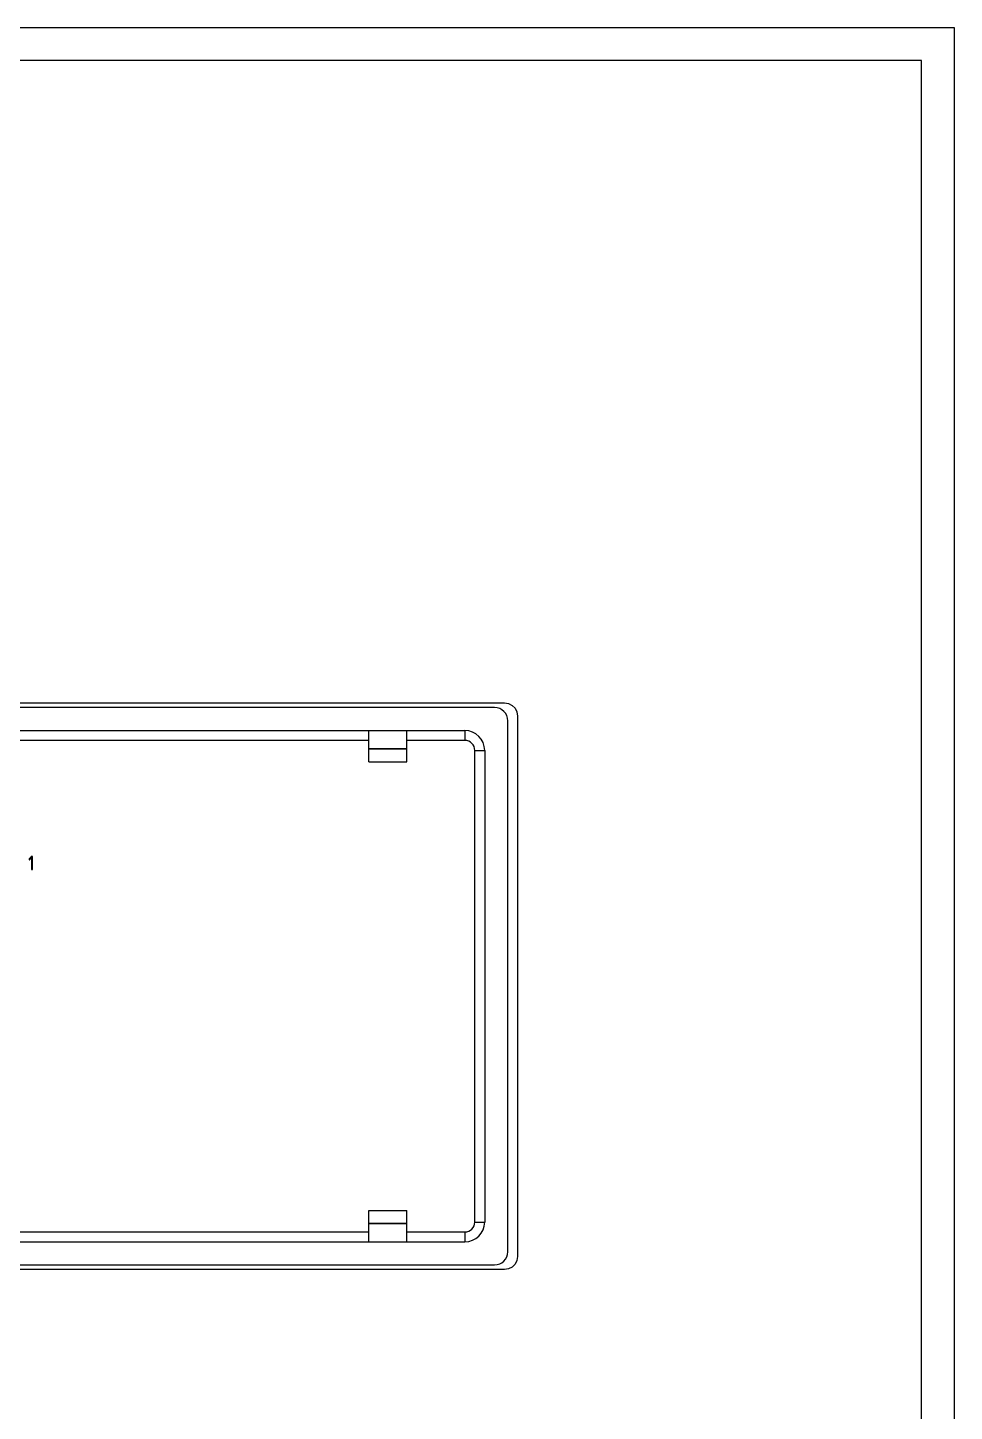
# Model space of a CAD drawing. Extents: x 0 to 594, y 0 to 420.
# Drawn here: x 453.3 to 594, y 210 to 420 of the extents above; entities that cross this region are included whole.
import ezdxf

# ---------------------------------------------------------------- set-up
doc = ezdxf.new("R2010")
doc.units = 0
doc.header["$LTSCALE"] = 32.67
for name, color, linetype in [('15000_BACK', 7, 'CONTINUOUS'), ('15500_BACK_LABELING', 7, 'CONTINUOUS'), ('90000_FRAME', 7, 'CONTINUOUS')]:
    doc.layers.add(name, color=color, linetype=linetype)

msp = doc.modelspace()

# ---------------------------------------------------------------- linework, layer by layer
at = {"layer": '15000_BACK', "color": 7, "linetype": 'CONTINUOUS'}
for p, q in [((401.49, 317.52), (525.706, 317.52)), ((524.198, 316.82), (403.498, 316.82)), ((527.698, 315.52), (527.698, 233.52)), ((407.498, 313.32), (519.698, 313.32)), ((505.098, 308.557), (505.098, 313.32)), ((510.898, 308.557), (510.898, 313.32)), ((519.698, 313.32), (519.698, 311.82)), ((526.198, 234.22), (526.198, 314.82)), ((505.098, 311.82), (421.898, 311.82)), ((519.698, 311.82), (510.898, 311.82)), ((505.098, 310.601), (510.898, 310.601)), ((505.098, 310.556), (510.898, 310.556)), ((521.198, 310.32), (522.698, 310.32)), ((521.198, 238.72), (521.198, 310.32)), ((522.698, 310.32), (522.698, 238.72)), ((505.098, 308.557), (510.898, 308.557)), ((505.098, 240.483), (510.898, 240.483)), ((505.098, 235.72), (505.098, 240.483)), ((510.898, 235.72), (510.898, 240.483)), ((510.898, 238.483), (505.098, 238.483)), ((510.898, 238.439), (505.098, 238.439)), ((521.198, 238.72), (522.698, 238.72)), ((407.498, 235.72), (519.698, 235.72)), ((421.898, 237.22), (505.098, 237.22)), ((510.898, 237.22), (519.698, 237.22)), ((519.698, 237.22), (519.698, 235.72)), ((525.706, 231.52), (401.49, 231.52)), ((403.498, 232.22), (524.198, 232.22))]:
    msp.add_line(p, q, dxfattribs=at)
for points in [[(525.706, 317.52), (526.322, 317.422), (526.878, 317.138), (527.318, 316.696), (527.6, 316.139), (527.698, 315.52)], [(527.698, 233.52), (527.6, 232.901), (527.318, 232.343), (526.878, 231.901), (526.322, 231.618), (525.706, 231.52)]]:
    msp.add_lwpolyline(points, dxfattribs=at)
for centre, radius, start, end in [((524.198, 314.82), 2, 0, 90), ((519.698, 310.32), 3, 0, 90), ((519.698, 310.32), 1.5, 0, 90), ((519.698, 238.72), 1.5, 270, 360), ((519.698, 238.72), 3, 270, 360), ((524.198, 234.22), 2, 270, 360)]:
    msp.add_arc(centre, radius, start, end, dxfattribs=at)
at = {"layer": '15500_BACK_LABELING', "color": 7, "linetype": 'CONTINUOUS'}
for p, q in [((453.707, 294.016), (453.686, 293.994)), ((453.728, 294.038), (453.707, 294.016)), ((453.748, 294.06), (453.728, 294.038)), ((453.769, 294.082), (453.748, 294.06)), ((453.79, 294.105), (453.769, 294.082)), ((453.851, 294.171), (453.79, 294.105)), ((453.883, 294.209), (453.864, 294.186)), ((453.87, 293.983), (453.92, 294.037)), ((454.058, 294.209), (453.883, 294.209)), ((453.92, 294.037), (453.92, 292.217)), ((454.058, 292.217), (454.058, 294.209)), ((453.531, 293.851), (453.548, 293.856)), ((453.548, 293.856), (453.556, 293.715)), ((453.672, 293.98), (453.658, 293.965)), ((453.686, 293.994), (453.672, 293.98)), ((453.731, 293.84), (453.746, 293.855)), ((453.746, 293.855), (453.761, 293.87)), ((453.761, 293.87), (453.776, 293.885)), ((453.776, 293.885), (453.798, 293.907)), ((453.798, 293.907), (453.819, 293.93)), ((453.819, 293.93), (453.841, 293.953)), ((453.841, 293.953), (453.87, 293.983)), ((453.92, 292.217), (454.058, 292.217))]:
    msp.add_line(p, q, dxfattribs=at)
for points in [[(453.864, 294.186), (453.857, 294.179), (453.851, 294.171)], [(453.658, 293.965), (453.644, 293.951), (453.637, 293.944), (453.63, 293.937), (453.623, 293.93), (453.615, 293.923), (453.608, 293.916), (453.601, 293.909), (453.593, 293.902), (453.586, 293.895), (453.578, 293.889), (453.571, 293.882), (453.563, 293.875), (453.555, 293.869), (453.548, 293.863), (453.544, 293.86), (453.54, 293.857), (453.535, 293.854), (453.531, 293.851)], [(453.556, 293.715), (453.559, 293.715), (453.561, 293.715), (453.567, 293.716), (453.572, 293.717), (453.577, 293.718), (453.582, 293.719), (453.587, 293.721), (453.592, 293.723), (453.596, 293.725), (453.601, 293.728), (453.605, 293.731), (453.61, 293.733), (453.614, 293.736), (453.623, 293.743), (453.631, 293.749), (453.639, 293.755), (453.647, 293.762), (453.655, 293.769), (453.663, 293.776), (453.671, 293.783), (453.679, 293.79), (453.686, 293.797), (453.694, 293.804), (453.701, 293.811), (453.709, 293.818), (453.716, 293.826), (453.731, 293.84)]]:
    msp.add_lwpolyline(points, dxfattribs=at)
at = {"layer": '90000_FRAME', "color": 7, "linetype": 'CONTINUOUS'}
for p, q in [((594, 420), (0, 420)), ((594, 0), (594, 420)), ((589, 415), (5, 415)), ((589, 5), (589, 415))]:
    msp.add_line(p, q, dxfattribs=at)

doc.saveas('drawing.dxf')
